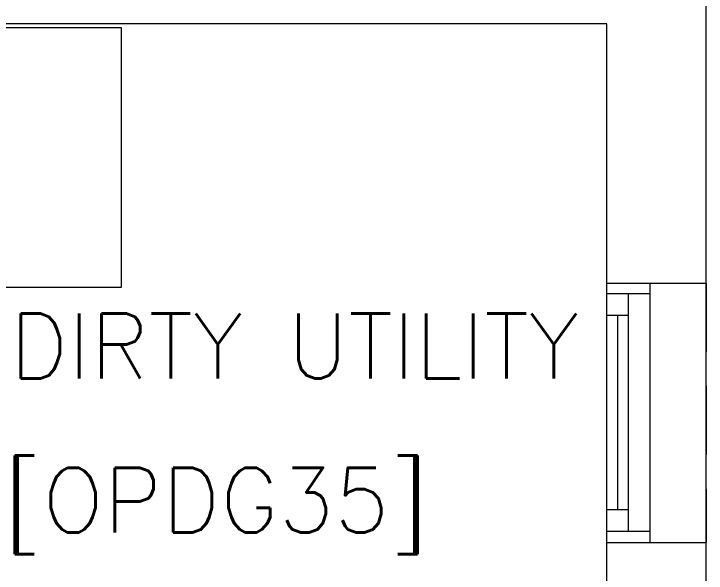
# Model space of a CAD drawing. Header units: inches. Extents: x -501855 to 57169, y -29325 to 19878.
# Drawn here: x 47444 to 49048, y -8219 to -6924 of the extents above; entities that cross this region are included whole.
import ezdxf

# ---------------------------------------------------------------- set-up
doc = ezdxf.new("R2010")
doc.units = ezdxf.units.IN
doc.header["$LTSCALE"] = 25
doc.header["$MEASUREMENT"] = 0
doc.linetypes.add('00-Ground Floor$0$HIDDEN', pattern=[9.525, 6.35, -3.175])
doc.linetypes.add('DASHDOT', pattern=[25.4, 12.7, -6.35, 0, -6.35])
for name, color, linetype, lineweight in [('00-Ground Floor$0$72_EGR_BASE_TEXT', 252, 'Continuous', 5), ('00-Ground Floor$0$Aluminum', 251, 'Continuous', 5), ('00-Ground Floor$0$LOADING', 253, 'Continuous', 5), ('00-Ground Floor$0$Proj', 251, 'Continuous', 5), ('00-Ground Floor$0$Walls', 251, 'Continuous', 5), ('E-LITE-CLNG-CNDT', 6, 'DASHDOT', 35)]:
    doc.layers.add(name, color=color, linetype=linetype, lineweight=lineweight)
doc.styles.add('00-Ground Floor$0$SIMPLEX', font='SIMPLEX.shx', dxfattribs={"height": 150})

# ---------------------------------------------------------------- blocks, each defined once
blk = doc.blocks.new('00-Ground Floor')
at = {"layer": '00-Ground Floor$0$Aluminum'}
for p, q in [((48817.9, -8147.4, 0), (48817.9, -7547.4, 0)), ((48917.9, -8147.4, 0), (48917.9, -7547.4, 0)), ((48917.9, -7572.4, 0), (48817.9, -7572.4, 0)), ((48867.9, -8122.4, 0), (48867.9, -7572.4, 0)), ((48867.9, -7622.4, 0), (48817.9, -7622.4, 0)), ((48842.9, -7622.4, 0), (48842.9, -8072.4, 0)), ((48867.9, -8072.4, 0), (48817.9, -8072.4, 0)), ((48917.9, -8122.4, 0), (48817.9, -8122.4, 0))]:
    blk.add_line(p, q, dxfattribs=at)
at = {"layer": '00-Ground Floor$0$LOADING', "elevation": 0}
blk.add_lwpolyline([(46593.8, -6956.7), (46593.8, -7556.7), (47693.8, -7556.7), (47693.8, -6956.7)], close=True, dxfattribs=at)
at = {"layer": '00-Ground Floor$0$Proj', "linetype": '00-Ground Floor$0$HIDDEN'}
blk.add_line((49047.9, -7547.4, 0), (49047.9, -8147.4, 0), dxfattribs=at)
at = {"layer": '00-Ground Floor$0$Walls'}
for p, q in [((49047.9, -10097.4, 0), (49047.9, -5897.4, 0)), ((48817.9, -6947.4, 0), (46582.9, -6947.4, 0)), ((48817.9, -8747.4, 0), (48817.9, -6947.4, 0)), ((48817.9, -7547.4, 0), (49047.9, -7547.4, 0)), ((48817.9, -8147.4, 0), (49047.9, -8147.4, 0))]:
    blk.add_line(p, q, dxfattribs=at)
at = {"layer": '00-Ground Floor$0$72_EGR_BASE_TEXT', "char_height": 150, "attachment_point": 2, "style": '00-Ground Floor$0$SIMPLEX'}
for s, insert in [('DIRTY UTILITY', (48094, -7618)), ('[OPDG35]', (47912.9, -7974.6, 0))]:
    blk.add_mtext(s, dxfattribs=dict(at, insert=insert))

msp = doc.modelspace()

# ---------------------------------------------------------------- block references
at = {"layer": 'E-LITE-CLNG-CNDT'}
msp.add_blockref('00-Ground Floor', (0, 0), dxfattribs=at)

doc.saveas('drawing.dxf')
